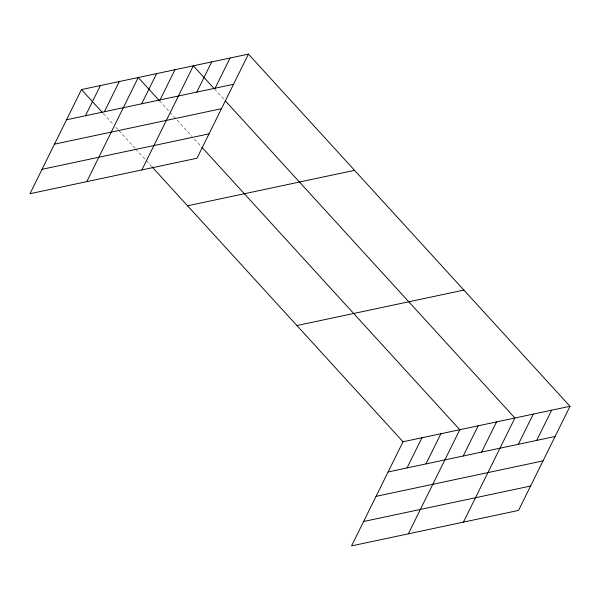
<?xml version="1.0" encoding="UTF-8"?>
<svg xmlns="http://www.w3.org/2000/svg" width="600" height="600" viewBox="0 0 600 600"><rect width="100%" height="100%" fill="white"/><g stroke="black" fill="none" stroke-linecap="round" stroke-linejoin="round"><path stroke-width="0.45" stroke-dasharray="3 2.25" d="M214.56 89.062L224.55 99.998M159.458 100.762L191.917 136.312M194.407 139.05L201.278 146.565M103.305 113.505L113.295 124.44M115.792 127.177L118.29 129.915M118.913 130.597L135.142 148.373M135.765 149.055L145.125 159.308M146.377 160.68L151.373 166.148"/><path stroke-width="0.9" d="M248.438 54.113L81.457 89.573L30 193.695L196.98 158.227L248.438 54.113L570 406.305L518.543 510.428L351.562 545.888L403.02 441.772L570 406.305M85.463 115.748L100.38 85.552M104.385 111.727L119.31 81.54M86.775 181.635L138.233 77.52L159.458 100.762M141.683 103.808L156.6 73.62M160.05 99.907L174.968 69.713M141.877 169.935L193.335 65.812L213.938 88.38M196.785 92.108L211.702 61.912M215.153 88.2L230.07 58.012M407.025 467.94L421.942 437.752M425.947 463.92L440.865 433.732M408.33 533.827L459.795 429.713L201.9 147.255M463.237 456L478.162 425.812M481.605 452.1L496.53 421.912M463.44 522.127L514.898 418.013L225.173 100.68M518.34 444.3L533.265 414.105M536.715 440.4L551.632 410.205M66.54 119.767L233.52 84.3M54.48 144.157L221.46 108.698M42.06 169.297L209.04 133.837M187.575 205.8L354.555 170.34M296.903 325.545L463.882 290.085M388.095 471.96L555.082 436.493M376.043 496.357L543.023 460.89M363.615 521.49L530.602 486.03M81.457 89.573L102.683 112.823M151.995 166.83L403.02 441.772"/></g></svg>
